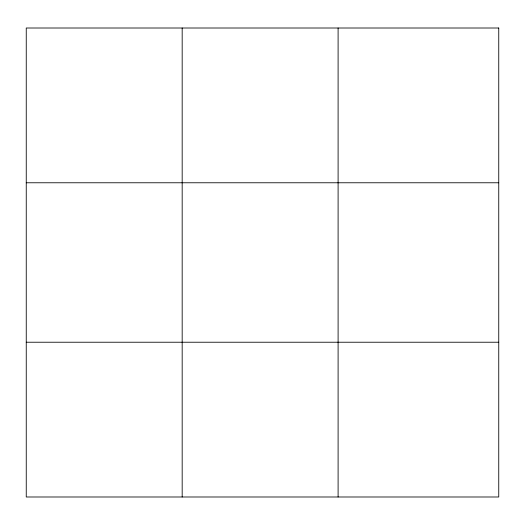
<?xml version="1.0" encoding="UTF-8"?>
<svg xmlns="http://www.w3.org/2000/svg" width="525" height="525" viewBox="0 0 525 525"><rect width="100%" height="100%" fill="white"/><g stroke="black" fill="none" stroke-linecap="round" stroke-linejoin="round"><path stroke-width="0.79" d="M182.175 28.009L182.175 496.991M338.1 28.009L338.1 496.991M26.25 182.772L498.75 182.772M26.25 342.228L498.75 342.228M498.75 28.009L498.75 496.991L26.25 496.991L26.25 28.009L498.75 28.009"/></g></svg>
